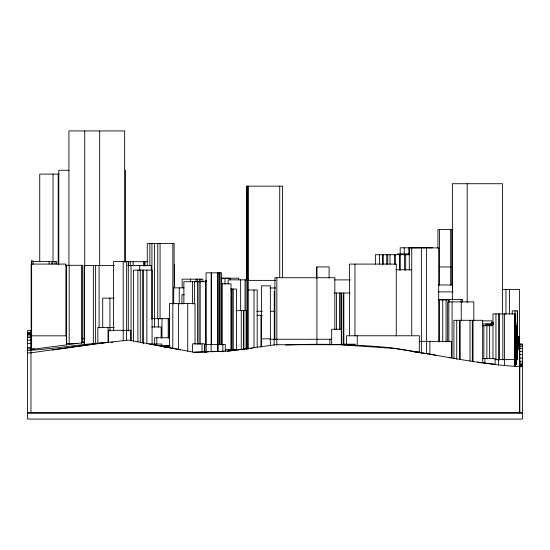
<?xml version="1.0" encoding="UTF-8"?>
<svg xmlns="http://www.w3.org/2000/svg" width="550" height="550" viewBox="0 0 550 550"><rect width="100%" height="100%" fill="white"/><g stroke="black" fill="none" stroke-linecap="round" stroke-linejoin="round"><path stroke-width="0.82" d="M519.736 344.053L519.736 343.564M30.999 350.041L32.264 349.339L83.277 342.684M31.068 349.553L32.264 349.339M349.91 345.716L351.484 345.462M354.839 345.757L356.448 345.503M52.353 350.041L103.909 342.822M30.731 352.859L96.085 343.695L128.672 340.072L193.847 352.241L208.429 351.814M227.274 351.182L239.807 349.704M241.478 349.504L248.16 348.721M250.669 348.425L252.34 348.226M285.766 345.091C320.279 343.441 354.97 344.424 389.379 347.607C432.877 353.732 475.764 364.086 519.736 366.685M107.834 342.554C80.953 343.867 54.354 349.051 27.5 350.446M111.189 342.368L112.867 342.272M193.847 352.241L228.999 350.982L276.045 344.719L340.498 344.719L395.443 348.535L435.799 355.211M211.001 351.739L223.864 351.361M68.956 170.259L58.795 170.259L58.795 264.488M59.242 174.089L39.737 174.089L39.737 261.594M452.953 229.494L437.938 229.494L437.938 248.284M432.479 247.803L400.201 247.803L400.201 254.678M397.574 253.914L409.791 253.914M409.516 254.719L375.368 254.719L375.368 264.172M32.966 261.436L56.684 261.436L56.684 263.986M124.988 261.683L147.929 261.683M65.484 265.293L82.466 265.293L82.466 342.65M114.503 265.423L84.136 265.423L84.136 344.19M127.765 265.423L151.381 265.423L151.381 270.559M439.478 266.956L451.804 266.956M395.979 269.768L411.723 269.768M221.203 278.218L238.707 278.218L238.707 279.923M248.277 279.847L228.147 279.847L228.147 284.116M334.696 279.895L350.488 279.895M248.277 280.39L275.694 280.39M205.226 280.871L206.772 280.871M205.776 281.703L183.879 281.703L183.879 303.999M221.045 283.766L231 283.766L231 349.229M438.384 284.969L452.581 284.969L452.581 292.6M184.106 287.87L173.718 287.87L173.718 304.129M270.016 287.973L275.612 287.973M230.67 289.039L236.466 289.039L236.466 349.518M502.556 289.499L519.454 289.499M248.084 289.994L257.187 289.994L257.187 346.954M438.467 291.878L453.145 291.878M334.544 293.026L350.371 293.026M184.353 294.745L181.947 294.745L181.947 304.116M114.194 298.134L102.719 298.134L102.719 327.704M438.522 299.502L462.612 299.502L462.612 302.053M438.446 299.977L447.459 299.977M236.101 310.633L246.345 310.633L246.345 348.982M256.754 311.259L262.322 311.259M270.572 311.259L274.801 311.259M257.029 315.301L262.405 315.301M151.553 318.677L170.026 318.677M482.618 320.87L491.851 320.87L491.851 324.273M493.109 322.637L491.446 322.637L491.446 324.335M514.195 322.637L515.873 322.637L515.866 364.98L515.701 325.875M482.694 323.936L493.412 323.936M514.848 325.511L516.526 325.511L516.526 363.763M482.474 325.683L492.993 325.683M514.168 325.875L515.866 325.875M514.999 325.951L515.646 325.951M514.229 326.067L515.529 326.067L515.529 365.172L514.229 365.172M151.759 326.947L161.157 326.947L161.157 338.002M114.194 327.463L97.852 327.463L97.852 343.757M27.5 332.502L30.979 332.502M27.5 332.819L30.979 332.819M27.5 333.307L30.979 333.307M27.5 333.74L30.979 333.74M27.5 334.104L30.979 334.104M27.5 334.428L30.979 334.428M31.157 335.83L66.653 335.83L66.653 344.788M27.5 336.002L30.979 336.002M517.632 336.786L519.262 336.786L519.262 346.562M27.5 337.377L30.979 337.377M169.703 337.741L154.626 337.741L154.626 344.286M82.308 338.69L84.116 338.69M261.594 338.834L270.359 338.834M269.899 339.254L331.547 339.254M27.5 340.141L30.979 340.141M419.32 341.364L451.385 341.364L451.385 357.658L448.903 357.658M82.466 341.949L84.116 341.949M27.5 343.434L30.979 343.434M77.44 343.502L66.426 343.502L66.426 265.293M148.995 344.039L161.782 344.039L161.782 346.486M341.055 344.183L355.032 344.183L355.032 345.207M519.688 344.843L522.5 344.843M161.054 345.489L170.026 345.489M519.688 346.308L522.5 346.308M165.406 346.314L169.62 346.314M163.783 347.126L169.957 347.126M27.5 347.6L30.979 347.6M519.688 348.377L522.5 348.377M27.5 348.837L30.903 348.837M34.54 348.865L31.157 348.865L31.164 264.076L65.911 264.076L65.911 335.968M244.475 349.491L225.383 349.408L225.383 351.038M519.688 351.409L522.5 351.409M414.219 352.069L419.32 352.069M27.5 352.839L30.979 352.839M519.688 354.647L522.5 354.647M519.688 358.064L522.5 358.064M482.212 358.586L495.082 358.586L495.082 364.155M495.096 359.514L515.027 359.514L515.027 365.214M515.838 359.741L517.447 359.741L517.447 310.853L512.229 310.853L512.229 314.284M519.688 361.309L522.5 361.309M478.651 362.663L482.652 362.663L482.652 320.299L453.922 320.299L453.922 358.428M519.688 363.11L522.5 363.11M515.659 364.616L516.299 364.616M519.688 364.54L522.5 364.54M519.688 364.904L522.5 364.904M514.999 365.056L515.646 365.056L515.659 325.511M519.688 365.241L522.5 365.241M519.688 365.592L522.5 365.592M519.688 365.894L522.5 365.894M519.688 366.245L522.5 366.245M519.688 366.685L522.5 366.685M27.5 412.851L522.5 412.851M27.5 413.022L522.5 413.022M477.592 362.134L494.966 364.293M150.796 344.266L180.338 349.759M519.736 343.468L519.736 412.851M519.688 412.851L519.688 343.991L522.5 343.991L522.5 419.066L27.5 419.066L27.5 330.632L30.979 330.632L30.979 412.851M519.372 289.499L519.454 343.812M518.478 336.786L518.478 349.821M517.268 310.853L517.268 359.741M516.299 325.511L516.361 364.616M516.12 325.511L516.12 364.616M515.419 326.067L515.419 365.172M515.123 310.853L515.123 322.864M514.972 366.032L514.972 313.885L492.965 313.885L492.965 359.191M514.511 313.885L514.511 366.032M509.417 289.499L509.417 314.112M505.966 289.499L505.966 314.112M504.591 313.885L504.591 365.172M502.844 313.885L502.844 360.044M502.473 314.621L502.473 183.721L452.382 183.721L452.382 300.073M499.592 313.885L499.592 360.044M498.616 313.885L498.616 360.044M498.465 359.514L498.465 365.214M495.949 313.885L495.949 360.044M493.054 322.637L493.054 324.335M492.002 323.936L492.002 325.641M490.243 323.936L490.243 325.641M489.94 323.936L489.94 325.641M489.638 325.683L489.638 358.841M488.173 323.936L488.173 325.641M487.135 323.936L487.135 325.641M486.86 325.683L486.86 358.841M485.98 323.936L485.98 325.641M484.894 358.586L484.894 362.993M483.856 325.683L483.856 358.841M473.811 320.567L473.811 301.868L447.666 301.868L447.666 341.825M473.048 320.299L473.048 361.817M472.333 320.299L472.333 361.817M470.03 320.299L470.03 360.972M467.184 183.721L467.184 302.644M461.237 301.868L461.237 320.567M461.134 299.502L461.134 302.053M460.171 320.299L460.171 359.274M459.628 320.299L459.628 359.274M456.741 320.299L456.741 359.274M452.086 301.868L452.086 357.974M451.804 229.494L451.804 285.01M450.663 229.494L450.663 285.01M449.178 299.502L449.178 302.053M448.841 301.868L448.841 341.825M448.36 299.502L448.36 302.053M446.091 299.502L446.091 342.011M442.729 299.502L442.729 342.011M439.478 229.494L439.478 285.01M439.416 299.502L439.416 342.011M438.694 341.784L438.694 247.892L409.276 247.892L409.296 270.188M429.88 341.364L429.88 354.228M426.518 247.892L426.518 353.732M421.362 247.892L421.362 353.732M419.32 352.509L419.32 335.768L346.576 335.768L346.576 344.348M411.723 247.892L411.723 335.803M408.946 247.803L408.946 254.678M405.687 254.719L405.687 270.188M404.546 254.719L404.532 270.188M404.223 247.803L404.223 254.678M400.118 254.719L400.118 270.188M399.74 254.719L399.74 270.188M396.275 335.981L396.275 264.089L349.587 264.089L349.587 335.981M395.168 254.719L395.168 264.172M394.783 254.719L394.783 264.172M390.012 254.719L390.012 264.172M387.75 254.719L387.75 264.172M386.739 254.719L386.739 264.172M383.164 254.719L383.164 264.172M382.69 254.719L382.69 264.172M379.569 254.719L379.569 264.172M357.246 335.768L357.246 346.06M354.963 264.089L354.963 335.981M344.541 344.183L344.541 345.207M343.839 293.026L343.839 344.884M343.221 293.026L343.221 344.884M341.468 293.026L341.468 344.884M341.316 344.706L341.316 329.264L331.671 329.264L331.671 344.706M340.808 293.026L340.808 329.581M339.494 293.026L339.494 329.581M336.476 293.026L336.476 329.581M334.826 329.787L334.826 277.722L274.89 277.722L274.89 340.031M329.876 339.254L329.876 344.953M329.065 278.073L329.154 266.922L316.772 266.922L316.772 278.073M316.917 277.722L316.917 344.293M316.827 266.922L316.827 278.073M282.597 277.695L282.597 186.168L246.744 186.168L246.744 280.266M279.73 186.168L279.73 277.695M276.843 277.722L276.843 345.146M274.257 291.369L274.257 339.398M274.134 339.254L274.134 344.953M270.359 345.868L270.359 285.835L261.594 285.835L261.594 346.981M260.975 315.301L260.975 346.926M254.011 289.994L254.011 347.806M248.277 186.168L248.277 349.044M247.727 186.168L247.727 280.266M247.541 279.847L247.541 349.044M247.301 186.168L247.301 280.266M246.929 186.168L246.929 280.266M246.132 279.847L246.132 349.044M245.032 279.847L245.032 310.599M243.897 310.633L243.897 349.834M243.444 310.633L243.444 349.834M241.244 310.633L241.244 349.834M240.632 279.847L240.632 310.599M233.262 289.039L233.262 349.518M232.134 289.039L232.134 349.518M231.351 289.039L231.351 349.518M230.189 279.978L230.189 278.259L221.464 278.259L221.464 284.274M228.504 349.491L228.504 350.336M225.294 351.038L225.294 344.52L204.964 344.52L204.964 352.667M224.978 278.259L224.978 284.274M222.874 344.52L222.874 351.856M222.214 283.766L222.214 344.981M221.636 344.719L221.636 272.827L206.085 272.827L206.085 344.719M220.131 272.827L220.131 344.719M219.306 272.827L219.306 344.719M217.999 272.827L217.999 351.567M217.793 272.827L217.793 351.567M211.406 272.827L211.406 344.719M211.152 272.827L211.152 351.567M206.216 344.52L206.216 352.667M205.762 280.871L205.776 344.307M204.469 351.966L204.469 343.819L192.548 343.819L192.548 351.966M202.874 281.738L202.874 279.159L182.153 279.159L182.153 287.753M202.001 343.819L202.001 351.966M200.839 279.159L200.839 281.738M200.173 281.703L200.173 344.307M199.43 279.159L199.43 281.738M198.949 281.703L198.949 344.307M197.491 279.159L197.457 344.307M196.096 279.159L196.096 281.738M195.023 344.3L195.023 303.566L169.462 303.566L169.462 347.696M194.487 281.703L194.487 303.999M192.576 281.703L192.576 303.999M190.396 279.159L190.396 281.738M187.742 303.566L187.742 351.093M179.245 287.87L179.245 304.129M178.592 303.566L178.592 349.394M174.501 264.406L174.501 287.602M174.116 288.104L174.116 243.506L147.276 243.506L147.276 265.801M172.858 243.506L172.803 348.549M169.139 318.677L169.139 338.106M168.211 318.677L168.211 338.106M165.22 345.489L165.22 347.188M161.996 318.677L161.996 338.106M160.064 243.506L160.064 318.972M158.345 318.677L158.345 327.126M157.774 243.506L157.774 318.972M156.798 337.741L156.798 344.286M154.516 243.506L154.433 327.126M152.075 344.706L152.075 270.098L133.554 270.098L133.554 341.275M151.938 243.506L151.938 318.972M151.278 265.423L151.278 270.559M149.861 243.506L149.861 265.801M146.877 270.098L146.877 343.853M145.014 261.683L145.014 265.952M144.478 261.683L144.478 265.952M143.419 270.098L143.419 343.853M143.385 261.683L143.385 265.952M142.354 270.098L142.354 342.994M140.271 270.098L140.271 342.134M139.721 265.423L139.721 270.559M137.885 270.098L137.885 342.134M133.121 261.683L133.121 265.952M131.072 265.423L131.072 340.766M130.845 340.904L130.845 330.309L108.323 330.309L108.323 342.533M130.247 261.683L130.247 265.952M128.48 261.683L128.48 265.952M128.294 331.052L128.294 261.587L113.575 261.587L113.575 331.052M126.637 261.587L126.637 340.491M125.393 170.259L125.393 261.924M124.651 262.274L124.651 130.934L68.929 130.934L68.929 265.712M123.179 261.587L123.228 340.904M109.931 298.134L109.931 331.086M108.116 327.463L108.116 342.045M99.681 130.934L99.681 265.712M99.096 265.423L99.096 327.924M95.624 265.423L95.624 343.331M93.356 265.423L93.356 344.19M84.741 130.934L84.741 265.712M84.404 265.423L84.404 345.043M81.565 265.293L81.565 343.502M69.176 265.293L69.176 343.502M58.211 174.089L58.211 264.165M55.034 261.436L55.034 263.986M53.02 174.089L53.02 261.594M52.814 261.436L52.814 263.986M51.893 261.436L51.893 263.986M49.101 261.436L49.101 263.986M33.021 264.364L33.021 260.941L31.543 260.941L31.529 346.239M31.625 260.941L31.625 344.816M514.793 366.032L514.793 313.885L514.738 366.032"/></g></svg>
